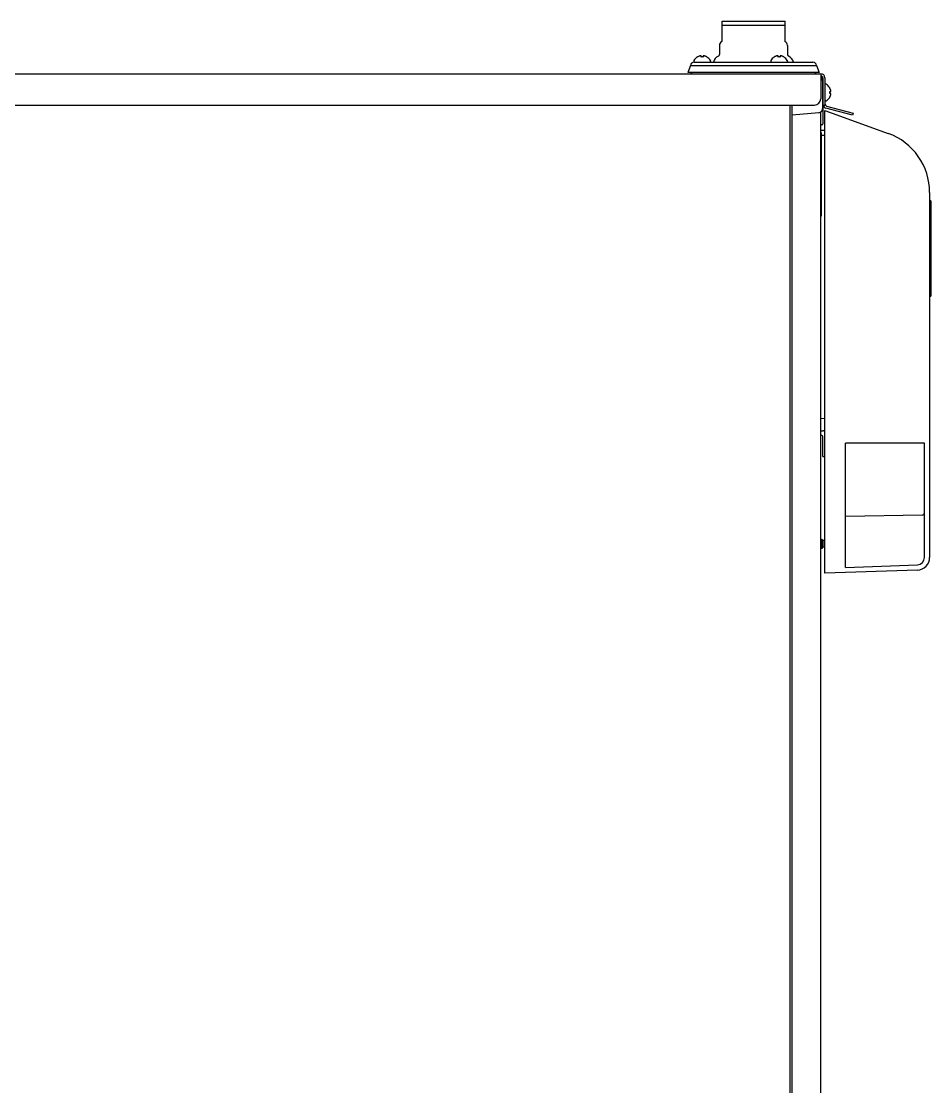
# Model space of a CAD drawing. Header units: millimetres. Extents: x 900 to 7803, y 2935 to 8583.
# Drawn here: x 3221 to 3656, y 6270 to 6779 of the extents above; entities that cross this region are included whole.
import ezdxf

# ---------------------------------------------------------------- set-up
doc = ezdxf.new("R2010")
doc.units = ezdxf.units.MM
doc.header["$LTSCALE"] = 676.148
doc.layers.get('0').update_dxf_attribs({"linetype": 'CONTINUOUS'})
doc.layers.add('ASSI', color=7, linetype='CONTINUOUS')
doc.layers.add('GEOM', color=7, linetype='CONTINUOUS')

msp = doc.modelspace()

# ---------------------------------------------------------------- linework, layer by layer
at = {"color": 7, "linetype": 'Continuous'}
for p, q in [((3556.06, 6777.03), (3556.06, 6779.03)), ((3556.06, 6779.03), (3586.06, 6779.03)), ((3586.06, 6769.34), (3586.06, 6779.03)), ((3544.11, 6761.98), (3544.11, 6762.01)), ((3545.48, 6762.53), (3545.41, 6762.53)), ((3545.91, 6761.98), (3545.91, 6762.53)), ((3546.91, 6762.53), (3546.91, 6761.98)), ((3547.34, 6762.53), (3547.32, 6762.54)), ((3548.71, 6762.01), (3548.71, 6761.98)), ((3580.86, 6761.98), (3580.86, 6762.01)), ((3582.23, 6762.53), (3582.16, 6762.53)), ((3582.66, 6761.98), (3582.66, 6762.53)), ((3583.66, 6762.53), (3583.66, 6761.98)), ((3584.09, 6762.53), (3584.07, 6762.54)), ((3585.46, 6762.01), (3585.46, 6761.98)), ((3607.31, 6747.33), (3607.34, 6747.33)), ((3607.31, 6745.53), (3607.86, 6745.53)), ((3607.86, 6744.53), (3607.31, 6744.53)), ((3607.86, 6745.6), (3607.87, 6745.62)), ((3607.86, 6744.46), (3607.86, 6744.53)), ((3607.34, 6742.73), (3607.31, 6742.73))]:
    msp.add_line(p, q, dxfattribs=at)
at = {"linetype": 'Continuous'}
msp.add_line((3588.46, 5088.63), (3588.46, 6739.03), dxfattribs=at)
at = {"color": 7, "linetype": 'Continuous'}
for centre, radius, start, end in [((3546.61, 6757.91), 4.8, 121.3727, 149.6988), ((3546.6, 6757.92), 4.75, 118.9687, 121.5341), ((3546.6, 6757.93), 4.75, 118.0074, 118.9684), ((3546.59, 6757.93), 4.75, 116.6813, 118.0074), ((3546.59, 6757.93), 4.74, 115.5402, 116.6812), ((3546.59, 6757.94), 4.74, 114.5722, 115.5402), ((3546.59, 6757.94), 4.73, 113.3175, 114.5722), ((3546.59, 6757.95), 4.73, 112.5474, 113.3174), ((3546.58, 6757.95), 4.72, 111.0025, 112.5476), ((3546.58, 6757.96), 4.72, 110.5181, 111.0023), ((3546.58, 6757.97), 4.7, 108.4656, 110.5187), ((3546.57, 6757.99), 4.68, 107.3773, 108.465), ((3546.57, 6758), 4.67, 106.3949, 107.3772), ((3546.56, 6758.03), 4.64, 104.3176, 106.3964), ((3545.66, 6760.56), 1.98, 94.6009, 95.2558), ((3545.66, 6760.57), 1.97, 93.2166, 94.6016), ((3545.66, 6760.58), 1.96, 92.3765, 93.2159), ((3545.66, 6760.59), 1.95, 91.1544, 92.3767), ((3545.66, 6760.59), 1.95, 89.0741, 91.1541), ((3545.66, 6760.59), 1.95, 88.0037, 89.0738), ((3545.66, 6760.58), 1.96, 86.9771, 88.0037), ((3545.66, 6760.57), 1.97, 85.714, 86.9767), ((3545.66, 6760.56), 1.98, 84.8627, 85.7144), ((3545.66, 6760.54), 2.01, 82.7256, 84.8598), ((3546.41, 6758.22), 3.79, 92.5489, 97.5994), ((3546.41, 6758.24), 3.77, 87.4559, 92.5439), ((3546.41, 6758.22), 3.79, 82.4006, 87.451), ((3547.16, 6760.54), 2.01, 95.1401, 97.2744), ((3547.16, 6760.56), 1.98, 94.2856, 95.1372), ((3547.16, 6760.57), 1.97, 93.0233, 94.286), ((3547.16, 6760.58), 1.96, 91.9964, 93.0228), ((3547.16, 6760.59), 1.95, 90.9261, 91.9964), ((3547.16, 6760.59), 1.95, 88.8459, 90.9258), ((3547.16, 6760.59), 1.96, 87.6233, 88.8455), ((3547.16, 6760.58), 1.96, 86.7841, 87.6235), ((3547.16, 6760.57), 1.97, 85.3984, 86.7833), ((3547.16, 6760.54), 2.01, 82.7259, 84.7415), ((3546.26, 6758.03), 4.64, 73.6036, 75.6824), ((3546.26, 6758), 4.67, 72.6228, 73.6051), ((3546.25, 6757.99), 4.68, 71.535, 72.6227), ((3546.24, 6757.97), 4.7, 69.4813, 71.5344), ((3546.24, 6757.96), 4.72, 68.9977, 69.4819), ((3546.24, 6757.95), 4.72, 67.4524, 68.9975), ((3546.24, 6757.95), 4.73, 66.6826, 67.4526), ((3546.23, 6757.94), 4.73, 65.4278, 66.6825), ((3546.23, 6757.94), 4.74, 64.4598, 65.4278), ((3546.23, 6757.93), 4.74, 63.3188, 64.4598), ((3546.23, 6757.93), 4.75, 61.9926, 63.3187), ((3546.23, 6757.93), 4.75, 61.0316, 61.9926), ((3546.22, 6757.92), 4.75, 58.4659, 61.0313), ((3546.21, 6757.91), 4.8, 30.3012, 58.6273), ((3583.36, 6757.91), 4.8, 121.3727, 149.6988), ((3583.35, 6757.92), 4.75, 118.9687, 121.5341), ((3583.35, 6757.93), 4.75, 118.0074, 118.9684), ((3583.34, 6757.93), 4.75, 116.6813, 118.0074), ((3583.34, 6757.93), 4.74, 115.5402, 116.6812), ((3583.34, 6757.94), 4.74, 114.5722, 115.5402), ((3583.34, 6757.94), 4.73, 113.3175, 114.5722), ((3583.34, 6757.95), 4.73, 112.5474, 113.3174), ((3583.33, 6757.95), 4.72, 111.0025, 112.5476), ((3583.33, 6757.96), 4.72, 110.5181, 111.0023), ((3583.33, 6757.97), 4.7, 108.4656, 110.5187), ((3583.32, 6757.99), 4.68, 107.3773, 108.465), ((3583.32, 6758), 4.67, 106.3949, 107.3772), ((3583.31, 6758.03), 4.64, 104.3176, 106.3964), ((3582.41, 6760.56), 1.98, 94.6009, 95.2558), ((3582.41, 6760.57), 1.97, 93.2166, 94.6016), ((3582.41, 6760.58), 1.96, 92.3765, 93.2159), ((3582.41, 6760.59), 1.95, 91.1544, 92.3767), ((3582.41, 6760.59), 1.95, 89.0741, 91.1541), ((3582.41, 6760.59), 1.95, 88.0037, 89.0738), ((3582.41, 6760.58), 1.96, 86.9771, 88.0037), ((3582.41, 6760.57), 1.97, 85.714, 86.9767), ((3582.41, 6760.56), 1.98, 84.8627, 85.7144), ((3582.41, 6760.54), 2.01, 82.7256, 84.8598), ((3583.16, 6758.22), 3.79, 92.5489, 97.5994), ((3583.16, 6758.24), 3.77, 87.4559, 92.5439), ((3583.16, 6758.22), 3.79, 82.4006, 87.451), ((3583.91, 6760.54), 2.01, 95.1401, 97.2744), ((3583.91, 6760.56), 1.98, 94.2856, 95.1372), ((3583.91, 6760.57), 1.97, 93.0233, 94.286), ((3583.91, 6760.58), 1.96, 91.9964, 93.0228), ((3583.91, 6760.59), 1.95, 90.9261, 91.9964), ((3583.91, 6760.59), 1.95, 88.8459, 90.9258), ((3583.91, 6760.59), 1.96, 87.6233, 88.8455), ((3583.91, 6760.58), 1.96, 86.7841, 87.6235), ((3583.91, 6760.57), 1.97, 85.3984, 86.7833), ((3583.91, 6760.54), 2.01, 82.7259, 84.7415), ((3583.01, 6758.03), 4.64, 73.6036, 75.6824), ((3583.01, 6758), 4.67, 72.6228, 73.6051), ((3583, 6757.99), 4.68, 71.535, 72.6227), ((3582.99, 6757.97), 4.7, 69.4813, 71.5344), ((3582.99, 6757.96), 4.72, 68.9977, 69.4819), ((3582.99, 6757.95), 4.72, 67.4524, 68.9975), ((3582.99, 6757.95), 4.73, 66.6826, 67.4526), ((3582.98, 6757.94), 4.73, 65.4278, 66.6825), ((3582.98, 6757.94), 4.74, 64.4598, 65.4278), ((3582.98, 6757.93), 4.74, 63.3188, 64.4598), ((3582.98, 6757.93), 4.75, 61.9926, 63.3187), ((3582.98, 6757.93), 4.75, 61.0316, 61.9926), ((3582.97, 6757.92), 4.75, 58.4659, 61.0313), ((3582.96, 6757.91), 4.8, 30.3012, 58.6273), ((3603.25, 6744.84), 4.75, 28.9687, 31.5341), ((3603.55, 6745.03), 3.79, 5.0778, 7.5988), ((3603.55, 6745.03), 3.79, 352.4012, 354.9222), ((3603.56, 6745.03), 3.78, 2.5427, 5.0772), ((3603.56, 6745.03), 3.78, 354.9228, 357.4573), ((3603.57, 6745.03), 3.77, 357.4579, 2.5421), ((3603.26, 6744.85), 4.75, 28.0074, 28.9684), ((3603.26, 6744.85), 4.75, 26.6813, 28.0074), ((3603.26, 6744.85), 4.74, 25.5402, 26.6812), ((3603.27, 6744.85), 4.74, 24.5722, 25.5402), ((3603.27, 6744.85), 4.73, 23.3175, 24.5722), ((3603.28, 6744.86), 4.73, 22.5474, 23.3174), ((3603.28, 6744.86), 4.72, 21.0025, 22.5476), ((3603.29, 6744.86), 4.72, 20.5181, 21.0023), ((3603.3, 6744.87), 4.7, 18.4656, 20.5187), ((3603.3, 6745.2), 4.7, 339.4813, 341.5344), ((3603.32, 6744.87), 4.68, 17.3773, 18.465), ((3603.32, 6745.19), 4.68, 341.535, 342.6227), ((3603.33, 6744.88), 4.67, 16.3949, 17.3772), ((3603.33, 6745.19), 4.67, 342.6228, 343.6051), ((3603.36, 6744.88), 4.64, 14.3176, 16.3964), ((3603.36, 6745.18), 4.64, 343.6036, 345.6824), ((3605.87, 6745.78), 2.01, 5.1401, 7.2744), ((3605.89, 6745.78), 1.98, 4.2856, 5.1372), ((3605.87, 6745.79), 2.01, 352.7259, 354.7415), ((3605.89, 6744.28), 1.98, 4.6009, 5.2558), ((3605.89, 6744.28), 1.98, 354.8627, 355.7144), ((3605.87, 6744.29), 2.01, 352.7256, 354.8598), ((3605.9, 6745.78), 1.97, 3.0233, 4.286), ((3605.91, 6745.78), 1.96, 1.9964, 3.0228), ((3605.92, 6745.78), 1.95, 0.9261, 1.9964), ((3605.92, 6745.78), 1.95, 358.8459, 0.9258), ((3605.92, 6745.78), 1.96, 357.6233, 358.8455), ((3605.91, 6745.78), 1.96, 356.7841, 357.6235), ((3605.9, 6745.78), 1.97, 355.3984, 356.7833), ((3605.9, 6744.28), 1.97, 3.2166, 4.6016), ((3605.91, 6744.28), 1.96, 2.3765, 3.2159), ((3605.92, 6744.28), 1.95, 1.1544, 2.3767), ((3605.92, 6744.28), 1.95, 359.0741, 1.1541), ((3605.92, 6744.28), 1.95, 358.0037, 359.0738), ((3605.91, 6744.28), 1.96, 356.9771, 358.0037), ((3605.9, 6744.28), 1.97, 355.714, 356.9767), ((3603.25, 6745.22), 4.75, 328.4659, 331.0313), ((3603.26, 6745.22), 4.75, 331.0316, 331.9926), ((3603.26, 6745.21), 4.75, 331.9926, 333.3187), ((3603.26, 6745.21), 4.74, 333.3188, 334.4598), ((3603.27, 6745.21), 4.74, 334.4598, 335.4278), ((3603.27, 6745.21), 4.73, 335.4278, 336.6825), ((3603.28, 6745.21), 4.73, 336.6826, 337.4526), ((3603.28, 6745.2), 4.72, 337.4524, 338.9975), ((3603.29, 6745.2), 4.72, 338.9977, 339.4819)]:
    msp.add_arc(centre, radius, start, end, dxfattribs=at)
at = {"layer": 'ASSI', "color": 7, "linetype": 'Continuous'}
for p, q in [((3542.41, 6760.13), (3542.41, 6759.93)), ((3550.41, 6760.13), (3550.41, 6759.93)), ((3579.16, 6760.13), (3579.16, 6759.93)), ((3587.16, 6760.13), (3587.16, 6759.93)), ((3605.46, 6749.03), (3605.26, 6749.03)), ((3605.46, 6741.03), (3605.26, 6741.03)), ((3603.27, 6531.13), (3602.96, 6531.13)), ((3604.67, 6531.13), (3603.95, 6531.13)), ((3603.27, 6527.93), (3602.96, 6527.93)), ((3604.67, 6527.93), (3603.95, 6527.93))]:
    msp.add_line(p, q, dxfattribs=at)
at = {"layer": 'ASSI', "linetype": 'Continuous'}
for p, q in [((3542.61, 6759.53), (3599.21, 6759.53)), ((3540.82, 6757.95), (3539.52, 6754.53)), ((3540.82, 6757.95), (3601, 6757.95)), ((3601, 6757.95), (3602.3, 6754.53))]:
    msp.add_line(p, q, dxfattribs=at)
at = {"layer": 'ASSI', "color": 7, "linetype": 'Continuous'}
for centre, radius, start, end in [((3556.71, 6767.53), 2.05, 113.1738, 180), ((3585.11, 6767.53), 2.05, 0, 66.8262), ((3542.81, 6760.13), 0.4, 149.6988, 180), ((3542.81, 6759.93), 0.4, 180, 270), ((3546.61, 6757.91), 4.8, 121.3727, 149.6988), ((3546.21, 6757.91), 4.8, 30.3012, 58.6273), ((3550.01, 6759.93), 0.4, 270, 360), ((3550.01, 6760.13), 0.4, 0, 30.3012), ((3555.91, 6758.53), 4.25, 113.9501, 166.3373), ((3579.56, 6760.13), 0.4, 149.6988, 180), ((3579.56, 6759.93), 0.4, 180, 270), ((3583.36, 6757.91), 4.8, 121.3727, 149.6988), ((3582.96, 6757.91), 4.8, 30.3012, 58.6273), ((3586.76, 6759.93), 0.4, 270, 360), ((3586.76, 6760.13), 0.4, 0, 30.3012), ((3585.91, 6758.53), 4.25, 13.6627, 66.0499), ((3605.26, 6748.63), 0.4, 90, 120.6364), ((3605.46, 6748.63), 0.4, 59.6988, 90), ((3603.24, 6744.83), 4.8, 31.4579, 59.6988), ((3605.26, 6741.43), 0.4, 239.3636, 270), ((3605.46, 6741.43), 0.4, 270, 300.3012), ((3603.24, 6745.23), 4.8, 300.3012, 328.5421)]:
    msp.add_arc(centre, radius, start, end, dxfattribs=at)
at = {"layer": 'ASSI', "linetype": 'Continuous'}
for centre, start, end in [((3542.61, 6757.73), 90, 173.0057), ((3599.21, 6757.73), 6.9943, 90)]:
    msp.add_arc(centre, 1.8, start, end, dxfattribs=at)
at = {"layer": 'GEOM', "color": 7, "linetype": 'Continuous'}
for p, q in [((3555.91, 6777.03), (3555.91, 6769.4)), ((3585.91, 6777.03), (3555.91, 6777.03)), ((3585.91, 6777.03), (3585.91, 6769.4)), ((3554.66, 6767.53), (3554.66, 6763.15)), ((3587.16, 6767.53), (3587.16, 6763.15)), ((3603.96, 6750.84), (3603.96, 6737.38)), ((3604.06, 6752.03), (3604.06, 6730.14)), ((3589.46, 6735.85), (3589.46, 6739.03)), ((3604.06, 6739.03), (3605.06, 6739.03)), ((3602.14, 6735.39), (3589.46, 6734.28)), ((3605.06, 6515.53), (3605.06, 6736.53)), ((3605.06, 6736.53), (3635.32, 6725.52)), ((3618.29, 6734.18), (3605.54, 6737.6)), ((3618.55, 6735.15), (3618.29, 6734.18)), ((3603.56, 6729.64), (3603.06, 6729.64)), ((3602.96, 6726.03), (3603.26, 6726.03)), ((3603.06, 6727.14), (3605.06, 6727.1)), ((3603.26, 6726.03), (3603.26, 6686.03)), ((3605.06, 6724.53), (3603.26, 6724.56)), ((3655.06, 6697.33), (3655.06, 6523.07)), ((3655.56, 6693.31), (3655.06, 6693.31)), ((3655.56, 6693.31), (3655.56, 6647.75)), ((3602.96, 6686.03), (3603.26, 6686.03)), ((3655.06, 6647.75), (3655.56, 6647.75)), ((3603.06, 6589.5), (3605.06, 6589.54)), ((3603.06, 6583.61), (3604.17, 6583.57)), ((3603.58, 6581.34), (3603.06, 6581.36)), ((3604.06, 6571.31), (3604.06, 6580.84)), ((3614.9, 6518.38), (3614.9, 6577.6)), ((3652.56, 6577.6), (3614.9, 6577.6)), ((3652.56, 6523.07), (3652.56, 6577.6)), ((3604.06, 6571.31), (3605.06, 6571.36)), ((3651.58, 6543.34), (3614.92, 6542.7)), ((3603.27, 6531.13), (3602.96, 6531.13)), ((3603.56, 6531.63), (3603.27, 6531.13)), ((3603.27, 6527.93), (3603.27, 6531.13)), ((3603.56, 6527.43), (3603.56, 6531.63)), ((3603.66, 6531.63), (3603.56, 6531.63)), ((3603.66, 6527.43), (3603.66, 6531.63)), ((3603.66, 6531.63), (3603.95, 6531.13)), ((3603.95, 6527.93), (3603.95, 6531.13)), ((3604.67, 6531.13), (3603.95, 6531.13)), ((3604.96, 6531.63), (3604.67, 6531.13)), ((3604.67, 6527.93), (3604.67, 6531.13)), ((3604.96, 6527.43), (3604.96, 6531.63)), ((3605.06, 6531.63), (3604.96, 6531.63)), ((3603.27, 6527.93), (3602.96, 6527.93)), ((3603.27, 6527.93), (3603.56, 6527.43)), ((3603.66, 6527.43), (3603.56, 6527.43)), ((3603.95, 6527.93), (3603.66, 6527.43)), ((3604.67, 6527.93), (3603.95, 6527.93)), ((3604.67, 6527.93), (3604.96, 6527.43)), ((3605.06, 6527.43), (3604.96, 6527.43)), ((3649.27, 6517.08), (3605.06, 6515.53)), ((3614.9, 6518.38), (3649.18, 6519.57))]:
    msp.add_line(p, q, dxfattribs=at)
at = {"layer": 'GEOM', "linetype": 'Continuous'}
for p, q in [((2828.56, 6754.03), (3603.06, 6754.03)), ((3602.3, 6754.53), (3539.52, 6754.53)), ((3603.06, 6754.03), (3603.06, 6742.03)), ((3605.06, 6752.03), (3605.06, 6739.03)), ((2831.56, 6739.03), (3600.06, 6739.03)), ((3589.46, 5084.03), (3589.46, 6735.85)), ((3602.96, 6735.65), (3602.96, 5625.03)), ((3605.8, 6738.56), (3618.55, 6735.15))]:
    msp.add_line(p, q, dxfattribs=at)
at = {"layer": 'GEOM', "color": 7, "linetype": 'Continuous'}
for centre, radius, start, end in [((3553.86, 6763.15), 0.8, 293.9501, 360), ((3587.96, 6763.15), 0.8, 180, 246.0499), ((3541.76, 6754.83), 0.8, 202.3457, 270), ((3600.06, 6754.83), 0.8, 270, 337.6543), ((3603.06, 6752.03), 1, 0, 90), ((3601.96, 6750.84), 2, 0, 56.6224), ((3603.56, 6748.58), 0.5, 359.999, 35.3579), ((3603.56, 6741.53), 0.5, 0, 35.3581), ((3606.06, 6739.53), 2, 194.4764, 255), ((3601.96, 6737.38), 2, 275, 360), ((3603.56, 6730.14), 0.5, 270, 0.0011), ((3625.06, 6697.33), 30, 359.9989, 70.0012), ((3603.56, 6580.84), 0.5, 0, 88), ((3604.06, 6580.57), 3, 70.3719, 88), ((3651.56, 6544.34), 1, 271.0001, 0.0048), ((3649.06, 6523.07), 3.5, 272, 360), ((3649.06, 6523.07), 6, 272, 360)]:
    msp.add_arc(centre, radius, start, end, dxfattribs=at)
at = {"layer": 'GEOM', "linetype": 'Continuous'}
for centre, radius, start, end in [((3603.06, 6752.03), 2, 0, 90), ((3600.06, 6742.03), 3, 269.9608, 359.9607), ((3606.06, 6739.53), 1, 180, 255)]:
    msp.add_arc(centre, radius, start, end, dxfattribs=at)

doc.saveas('drawing.dxf')
